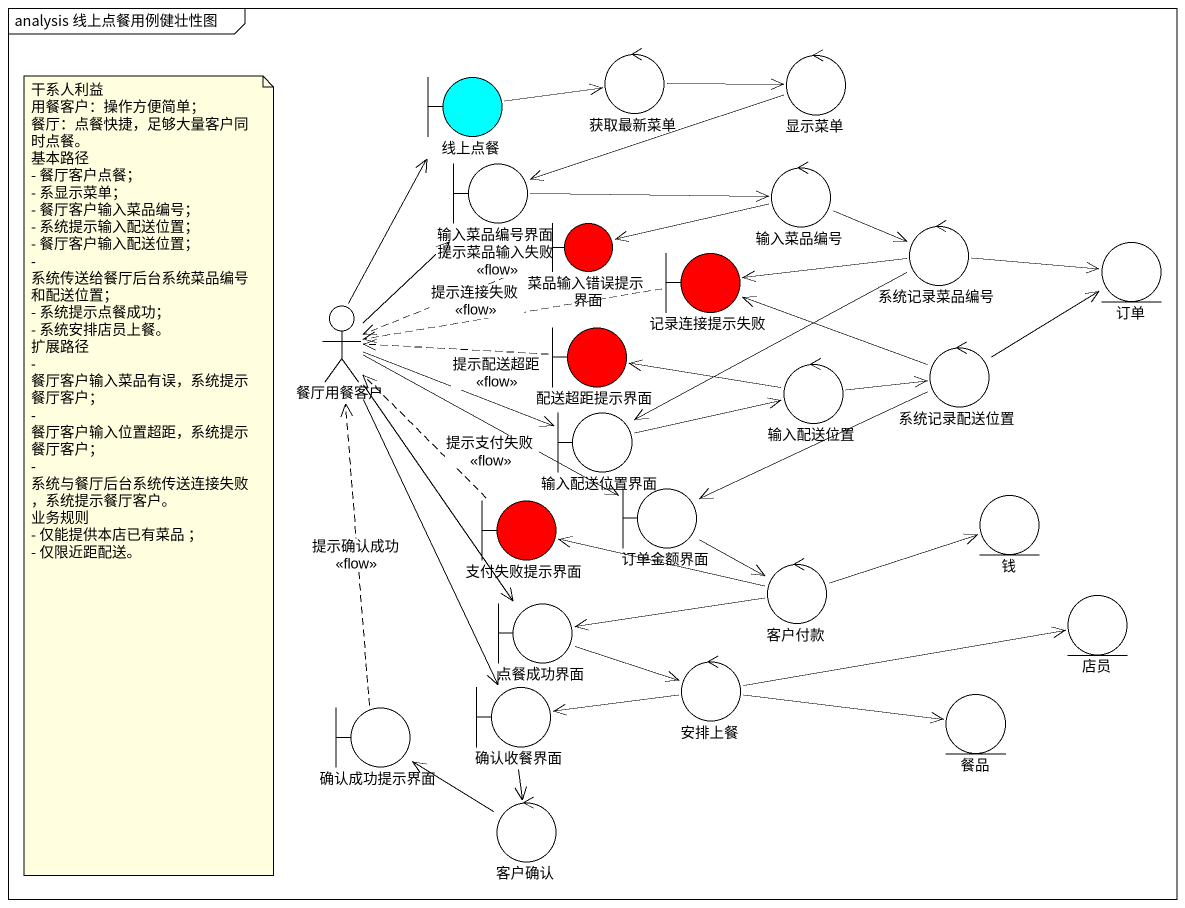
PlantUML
@startuml
mainframe analysis 线上点餐用例健壮性图
boundary 线上点餐 #00FFFF
control 获取最新菜单
control 显示菜单
boundary 输入菜品编号界面
control 输入菜品编号
boundary 菜品输入错误提示界面 #FF0000
boundary 记录连接提示失败 #FF0000
control 系统记录菜品编号
entity 订单
actor 餐厅用餐客户
boundary 配送超距提示界面 #FF0000
control 输入配送位置
control 系统记录配送位置
boundary 输入配送位置界面
boundary 支付失败提示界面 #FF0000
boundary 订单金额界面
entity 钱
control 客户付款
boundary 点餐成功界面
entity 店员
control 安排上餐
boundary 确认成功提示界面
boundary 确认收餐界面
entity 餐品
control 客户确认
线上点餐 -right-> 获取最新菜单
获取最新菜单 -right-> 显示菜单
显示菜单 -left-> 输入菜品编号界面
输入菜品编号界面 -right-> 输入菜品编号
输入菜品编号 -left-> 菜品输入错误提示界面
输入菜品编号 -right-> 系统记录菜品编号
菜品输入错误提示界面 .left.> 餐厅用餐客户 : 提示菜品输入失败\n<<flow>>
记录连接提示失败 .left.> 餐厅用餐客户 : 提示连接失败\n<<flow>>
系统记录菜品编号 -left-> 记录连接提示失败
系统记录菜品编号 -right-> 订单
系统记录菜品编号 -left-> 输入配送位置界面
餐厅用餐客户 -up-> 线上点餐
餐厅用餐客户 -up-> 输入菜品编号界面
餐厅用餐客户 -right-> 输入配送位置界面
餐厅用餐客户 -right-> 订单金额界面
餐厅用餐客户 --> 点餐成功界面
餐厅用餐客户 --> 确认收餐界面
配送超距提示界面 .left.> 餐厅用餐客户 : 提示配送超距\n<<flow>>
输入配送位置 -left-> 配送超距提示界面
输入配送位置 -right-> 系统记录配送位置
系统记录配送位置 -left-> 记录连接提示失败
系统记录配送位置 -up-> 订单
系统记录配送位置 -left-> 订单金额界面
输入配送位置界面 -right-> 输入配送位置
支付失败提示界面 .up.> 餐厅用餐客户 : 提示支付失败\n<<flow>>
订单金额界面 -right-> 客户付款
客户付款 -left-> 支付失败提示界面
客户付款 -right-> 钱
客户付款 -left-> 点餐成功界面
点餐成功界面 -right-> 安排上餐
安排上餐 -right-> 店员
安排上餐 -left-> 确认收餐界面
安排上餐 -right-> 餐品
确认成功提示界面 .up.> 餐厅用餐客户 : 提示确认成功\n<<flow>>
确认收餐界面 --> 客户确认
客户确认 -up-> 确认成功提示界面
note as N1
  干系人利益
  用餐客户：操作方便简单；
  餐厅：点餐快捷，足够大量客户同时点餐。
  基本路径
  - 餐厅客户点餐；
  - 系显示菜单；
  - 餐厅客户输入菜品编号；
  - 系统提示输入配送位置；
  - 餐厅客户输入配送位置；
  - 系统传送给餐厅后台系统菜品编号和配送位置；
  - 系统提示点餐成功；
  - 系统安排店员上餐。
  扩展路径
  - 餐厅客户输入菜品有误，系统提示餐厅客户；
  - 餐厅客户输入位置超距，系统提示餐厅客户；
  - 系统与餐厅后台系统传送连接失败，系统提示餐厅客户。
  业务规则
  - 仅能提供本店已有菜品 ；
  - 仅限近距配送。
end note
@enduml
